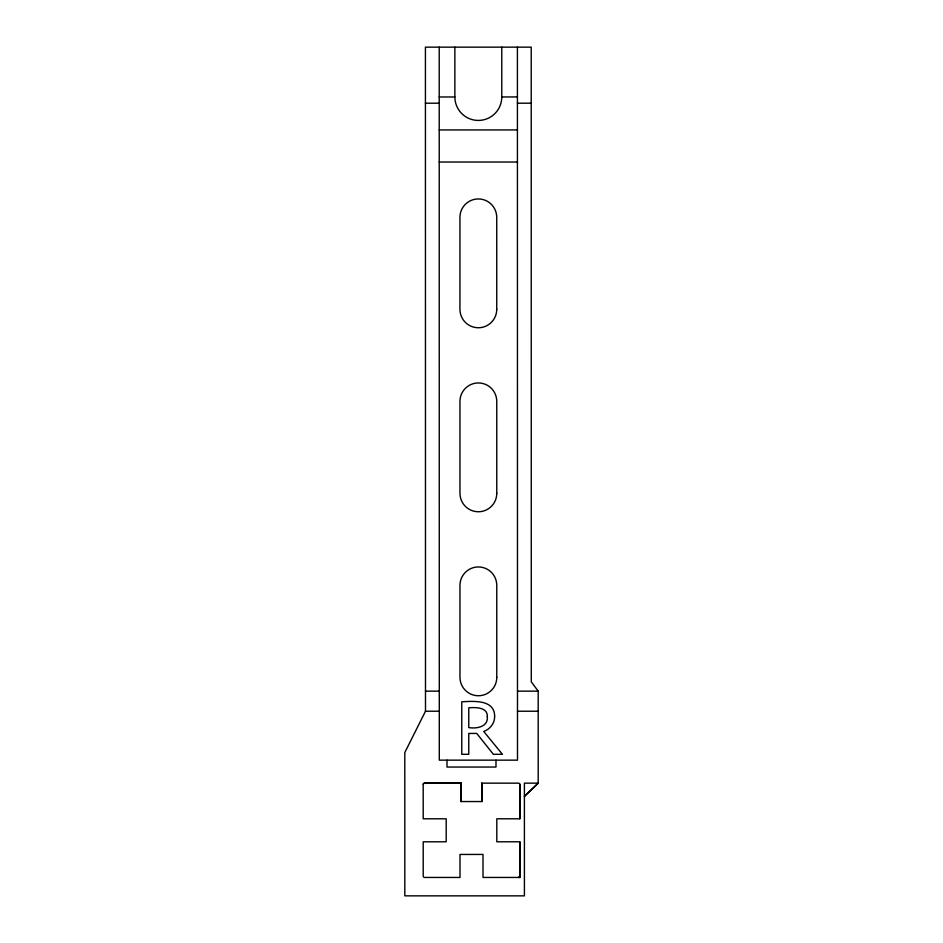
<?xml version="1.0" encoding="UTF-8"?>
<svg xmlns="http://www.w3.org/2000/svg" width="943" height="943" viewBox="0 0 943 943"><rect width="100%" height="100%" fill="white"/><g stroke="black" fill="none" stroke-linecap="round" stroke-linejoin="round"><path stroke-width="1.41" d="M460.915 783.15L424.114 783.15L423.195 784.128L424.114 783.209L460.915 783.15L460.927 801.55L482.085 801.55L482.085 783.15L518.874 783.161L519.805 784.081L519.805 818.795L496.808 818.795L496.808 841.793L519.817 841.793L519.817 877.45L518.791 877.45L519.817 876.53L518.791 877.45M519.817 841.793L519.817 877.45L483.016 877.45L483.005 854.441L460.007 854.452L460.007 877.45L424.126 877.45L423.207 876.53L423.207 841.804L446.204 841.793L446.204 818.795L423.207 818.795L423.195 784.069M425.493 711.222L404.795 752.561L404.818 895.85L524.414 895.85L524.402 783.15L538.205 783.15L538.194 691.148L531.286 681.836L531.215 47.15L425.423 47.15L425.493 711.222L439.297 711.222M454.856 47.15L454.868 96.976A23.457 23.457 0 0 0 478.325 120.433A23.457 23.457 0 0 0 501.782 96.976L517.424 96.917M439.226 96.976L454.868 96.976M425.423 103.2L439.226 103.2M517.424 103.2L531.227 103.2M439.226 129.945L517.424 129.945M439.226 162.031L517.424 162.031M425.493 691.148L439.285 691.148M517.495 691.148L538.194 691.148M517.495 711.222L538.194 711.222M519.805 784.069L519.805 818.795M517.412 47.15L517.495 760.152L439.297 760.152L439.214 47.15M501.782 47.15L501.782 96.976M495.994 760.152L495.994 767.048L446.994 767.048L446.994 760.152M481.72 782.867L481.72 801.55M461.28 782.867L461.28 801.55M494.627 716.055C494.957 723.057 490.171 729.139 483.735 731.45L502.419 754.294L493.366 754.294L476.722 733.43L468.765 733.43L468.765 754.294L461.775 754.294L461.775 701.804C473.091 701.168 494.545 699.293 494.627 716.055M487.331 716.574C488.344 727.041 476.569 728.845 468.765 727.607L468.765 707.804C475.461 707.333 487.649 706.955 487.331 716.574M538.205 783.15L524.402 796.375L538.205 783.15M496.749 309.351L496.737 217.35A18.4 18.4 0 0 0 478.337 198.949A18.4 18.4 0 0 0 459.936 217.35L459.948 309.351A18.4 18.4 0 0 0 478.349 327.751A18.4 18.4 0 0 0 496.749 309.351M496.772 493.354L496.761 401.353A18.4 18.4 0 0 0 478.349 382.952A18.4 18.4 0 0 0 459.96 401.353L459.972 493.354A18.4 18.4 0 0 0 478.372 511.754A18.4 18.4 0 0 0 496.772 493.354M496.784 677.345L496.772 585.355A18.4 18.4 0 0 0 478.372 566.955A18.4 18.4 0 0 0 459.972 585.355L459.984 677.345A18.4 18.4 0 0 0 478.396 695.745A18.4 18.4 0 0 0 496.796 677.345"/></g></svg>
